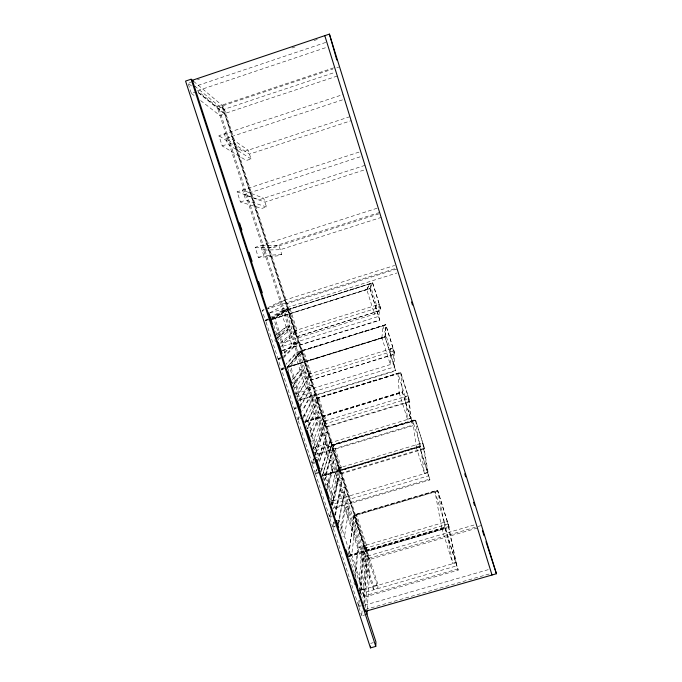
<?xml version="1.0" encoding="UTF-8"?>
<svg xmlns="http://www.w3.org/2000/svg" width="682" height="682" viewBox="0 0 682 682"><rect width="100%" height="100%" fill="white"/><g stroke="black" fill="none" stroke-linecap="round" stroke-linejoin="round"><path stroke-width="0.51" stroke-dasharray="3.41 2.56" d="M333.626 67.859L217.123 106.716L373.344 589.214L377.871 587.901L377.99 584.619L223.543 106.588L193.492 81.235M373.344 589.214L373.506 585.915L218.879 108.148L197.712 90.962M298.801 400.556L395.671 370.855L385.057 337.027L385.756 324.615L296.602 352.185L286.201 363.881M367.283 609.043L370.121 563.937L365.586 565.259L362.995 598.949M365.509 607.415L368.86 558.285L222.647 105.838L332.884 69.027M363.745 604.047L367.325 555.549L362.781 556.87M366.072 614.542L361.699 615.795L362.261 608.421M359.891 590.135L362.995 589.239L366.464 545.344L356.643 514.927L351.75 554.637M365.595 551.789L354.052 514.867L437.605 490.188L449.165 527.391L365.595 551.789L353.941 515.728L437.759 490.972L449.165 527.391M363.796 545.847L364.64 548.464L360.838 593.519L359.857 590.518L455.951 562.761L447.315 521.406L363.796 545.847L359.738 591.337M360.241 605.053L358.485 605.565L358.928 600.595M359.235 600.262L358.689 606.562L361.315 605.804M359.968 591.874L362.995 557.245L367.53 555.924L364.009 605.377L489.164 569.393M381.92 337.829L382.96 325.732L390.283 349.099L390.317 364.555L381.877 337.684M359.082 581.217L362.295 546.606L357.666 547.953L354.717 575.335M355.527 576.128L358.51 547.706L345.459 507.408L340.991 533.46M348.741 554.355L354.052 514.867M348.783 554.5L354.094 514.987L437.639 490.307M282.536 350.548L379.806 320.267L369.934 288.392L271.768 319.244L287.685 309.551L372.662 282.808L381.195 310.361L296.124 336.908L287.352 309.756L372.704 282.936L369.9 288.699L271.368 319.662M340.608 530.605L344.615 507.655L349.252 506.283L344.512 536.384L342.782 536.896M338.425 524.816L345.356 487.579L340.787 488.943L335.339 515.669M338.374 523.179L345.186 486.795L340.625 488.15M377.666 313.174L379.337 304.317L294.309 330.898L279.714 343.66L377.683 313.098M337.096 525.515L332.688 526.819L333.728 521.73M334.913 515.831L342.552 478.636L337.982 480L332.407 504.936M334.734 514.893L342.321 478.193L337.752 479.557L332.006 505.064M340.463 474.041L331.461 444.979L415.5 419.601L424.571 448.867L340.463 474.041L331.273 445.619L415.585 420.163L424.571 448.867M330.949 501.151L334.069 500.221L341.315 467.468L333.992 444.792L324.027 479.702M330.779 512.208L329.619 517.399L332.262 516.615M331.878 504.501L339.517 470.733L338.656 468.065L422.721 442.865L427.691 472.669L330.881 501.441L331.878 504.501L428.663 475.763L423.565 445.559L339.517 470.733M331.205 515.942L329.44 516.462L330.625 511.185M330.881 501.441L338.656 468.065M376.532 305.246L374.469 314.095L366.72 289.407L369.815 283.806L376.532 305.246L379.32 304.377M327.573 489.719L332.961 468.832L330.258 460.495L324.666 480.426M327.172 488.005L332.117 469.088L336.772 467.69L330.548 493.427L328.809 493.947M325.672 474.399L334.035 444.92M419.456 446.301L322.552 475.337L331.503 445.099L415.543 419.728M331.461 444.979L322.254 476.045L419.524 446.906L429.882 479.932L332.876 508.695M320.864 472.268L330.386 441.28L325.808 442.669L319.014 463.325M320.566 471.748L330.233 440.521L325.655 441.91L318.826 462.532M329.44 516.462L315.553 473.862L317.019 469.395M319.679 472.012L315.255 473.342L316.55 469.412M317.462 462.208L327.573 432.286L322.987 433.675L315.289 455.056M317.292 461.305L327.326 431.8L322.739 433.198L315.263 453.837M305.007 421.408L402.346 391.749L412.789 425.048L412.874 425.721L315.442 455.099L315.715 454.331L311.913 442.644M325.382 427.401L316.337 398.194L400.701 372.355L409.822 401.766L325.382 427.401L316.098 398.689L400.743 372.764L409.822 401.766M315.255 473.342L312.143 463.811L313.891 458.952M314.632 462.106L311.981 462.908L313.515 458.654M316.678 446.719L326.235 420.76L318.835 397.853L308.145 420.453L316.678 446.719L313.55 447.665L323.566 421.416L407.964 395.748L410.7 418.509L313.464 447.895L314.214 450.222M324.444 424.11L314.47 450.998L411.689 421.647L408.816 398.467L324.444 424.11L323.566 421.416M311.154 437.102L317.633 421.51L314.905 413.087L307.752 428.867M310.634 436.403L316.78 421.766L321.452 420.342L313.396 440.683L311.657 441.203M310.344 431.28L318.733 411.919L314.052 413.343L306.823 429.149M308.196 420.598L318.869 397.981M372.662 282.808L369.857 288.554L379.806 320.267M307.343 428.586L305.05 421.553L316.337 398.194M303.26 418.168L315.272 394.511L310.668 395.927L302.748 410.752M303.413 416.676L315.127 393.778L310.523 395.193L302.578 409.984M299.296 417.231L297.923 419.797L299.705 419.251M299.1 416.455L297.608 419.225L302.058 417.87M366.763 289.552L369.857 283.934M299.807 407.947L312.433 385.458L307.829 386.873L299.279 401.408M300.097 406.284L312.177 384.938L307.565 386.353L299.338 400.24M296.065 406.856L294.462 409.575L296.244 409.038M283.831 367.513L281.675 369.959L294.309 408.714L295.732 406.31M310.148 380.283L394.921 354.171L385.739 324.871L300.771 351.273L310.148 380.283L394.904 353.822L385.756 324.615M296.858 396.856L309.219 377.01L393.923 350.889L394.511 366.873L296.858 396.856L295.835 393.719L308.332 374.282L393.054 348.144L393.514 363.702M290.498 366.149L303.516 350.42L310.992 373.565L299.091 392.585L290.455 366.004M292.339 387.802L302.143 373.693L300.762 369.439L292.697 380.479M293.132 385.603L301.291 373.958L305.979 372.508L296.048 387.308L294.3 387.853M292.39 379.917L299.91 369.704L304.607 368.254L294.505 382.559L292.757 383.096M287.028 368.297L301.359 351.46L296.738 352.892L286.645 364.324M288.657 371.144L287.301 366.976L301.214 350.753M280.404 357.325L278.162 359.585L281.342 369.337L282.732 367.777M283.524 357.914L298.503 342.355L293.882 343.788L283.405 354.316M283.38 357.087L298.23 341.793L293.61 343.234L283.166 353.634M266.048 322.04L278.017 358.749L279.509 357.266M296.124 336.908L381.229 310.157M280.617 346.942L295.195 333.651L380.206 307.096L378.672 316.38L281.632 346.627M274.982 318.392L290.097 308.886L296.96 330.122L282.877 342.671L274.94 318.247M276.56 338.809L287.881 329.67L286.909 326.661L275.477 335.476M277.242 337.803L287.028 329.943L291.734 328.468L280.055 338.119L278.307 338.664M276.994 333.882L286.048 326.934L290.762 325.459L278.964 334.76L277.207 335.305M271.82 319.389L287.727 309.679M271.104 319.355L287.719 309.27L283.081 310.736L271.675 317.514M271.649 318.144L287.591 308.588L282.962 310.046L271.53 316.755M268.214 319.568L265.724 321.043L270.208 319.636M264.062 309.577L262.161 310.515L265.375 320.37L268.017 318.826M269.867 312.782L286.108 303.916L396.864 269.006M284.88 300.097L267.514 308.835L395.586 268.461M267.864 307.693L280.217 301.572L394.656 265.46M192.58 81.542L188.01 83.076L192.051 86.367M197.456 79.828L199.468 79.146M291.964 47.987L294.982 46.973M314.087 40.536L318.11 39.181M325.774 42.412L195.12 86.367L223.304 109.606L335.015 72.343M197.644 90.68L326.235 47.484M188.317 84.022L191.386 93.425L195.947 91.891M336.84 67.706L338.792 67.049M218.879 108.148L223.543 106.588M337.266 76.034L224.591 113.579L197.456 91.686M251.044 158.94L227.677 144.115L224.352 133.868L248.222 150.185L251.044 158.94L246.347 160.483L222.204 145.922L218.879 135.684L343.037 94.525M342.483 99.87L225.844 138.48L249.493 154.123L351.111 120.688M222.204 145.922L227.677 144.115M349.875 116.699L243.525 151.728L218.879 135.684M266.492 206.927L245.844 200.201L242.562 190.082L263.695 198.257L266.492 206.927L261.82 208.436L240.396 201.974L237.114 191.855L360.718 151.549M360.139 156.826L244.037 194.643L264.957 202.162L366.191 169.315M240.396 201.974L245.844 200.201M364.964 165.359L259.024 199.775L237.114 191.855M281.785 254.429L263.798 255.631L260.558 245.622L279.023 245.844L281.785 254.429L277.131 255.912L258.376 257.37L255.128 247.37L377.172 208.206M379.601 212.452L262.016 250.132L280.268 249.706L381.11 217.439M378.894 213.85L274.36 247.336L255.128 247.37M258.376 257.37L263.798 255.631M262.161 310.515L263.96 309.952M269.978 312.961L396.975 272.971M287.386 309.884L372.645 283.056M265.375 320.37L269.859 318.963M271.726 318.46L273.491 317.906L285.511 354.896L283.755 355.441M271.325 319.517L369.976 288.546M294.215 330.983L296.96 330.122M281.93 350.471L379.84 319.986M300.813 351.401L385.782 324.999M278.017 358.749L280.703 357.922M278.162 359.585L280.848 358.749M287.335 366.43L289.083 365.884L301.444 403.906L299.696 404.443M287.301 366.976L385.083 336.686L395.671 370.855M385.125 336.831L287.344 367.121L301.103 351.06L385.799 324.743L385.108 337.172L286.96 367.572M286.909 367.428L385.057 337.027M281.342 369.337L285.809 367.948M281.675 369.959L283.456 369.405M308.255 374.409L310.992 373.565M390.283 349.099L393.062 348.246M295.835 393.719L393.514 363.574M395.645 370.386L298.136 400.291L292.254 382.201M316.38 398.322L400.743 372.483M316.141 398.817L400.777 372.892M294.309 408.714L296.977 407.896M303.234 415.312L304.982 414.784L318.733 457.085L316.124 457.869M305.05 421.553L402.397 391.894M304.692 422.056L402.397 392.295L412.874 425.721M304.735 422.201L402.44 392.44L400.701 372.355M323.507 421.587L326.235 420.76M410.683 418.313L407.495 419.277L405.219 396.736L407.981 395.892M325.595 426.821L409.754 401.263M331.316 445.738L415.619 420.291M315.715 454.331L412.789 425.048M312.143 463.811L314.803 463.01M329.415 460.742L334.069 459.344L327.522 484.135L325.791 484.655M320.489 468.355L322.219 467.835L335.817 509.642L334.086 510.162M315.553 473.862L319.977 472.532M338.604 468.287L341.315 467.468M427.648 472.413L424.477 473.351L420.001 443.88L422.755 443.053M322.296 476.189L419.566 447.051L415.5 419.601M340.616 473.308L424.46 448.21M322.552 475.337L419.413 446.164L429.737 479.071L333.089 507.732L329.798 497.613M353.975 515.848L437.793 491.091M337.539 520.775L339.269 520.272L364.256 597.117M334.726 526.768L332.969 527.28L334.086 521.798L335.067 524.825M363.77 546.137L366.464 545.344M455.874 562.403L452.729 563.315L444.638 522.48L447.375 521.679M364.64 548.464L448.151 524.057L456.897 565.796L361.861 593.229M348.596 555.404L444.852 527.28L457.92 568.933L458.168 570.126L361.895 597.875M349.414 555.31L444.903 527.425M365.671 550.817L448.969 526.487M348.442 556.538L445.056 528.32L458.168 570.126M348.485 556.683L445.107 528.465L437.605 490.188M367.607 556.043L475.26 524.654M368.86 558.285L476.002 527.067M477.963 526.495L480.784 525.677M477.409 528.013L368.766 559.658L221.872 105.181L377.871 587.901M373.506 585.915L377.99 584.619M457.92 568.933L361.997 596.588L359.064 587.577M365.364 609.538L490.477 573.622M370.693 643.382L373.31 642.64M191.386 93.425L195.589 96.682M200.636 100.586L219.988 115.556L224.685 113.988L197.686 92.241M325.629 474.263L334.069 500.221M351.699 554.492L362.995 589.239M273.78 325.408L279.057 341.639M323.2 477.323L326.831 488.5M349.61 558.507L356.038 578.276M314.462 452.106L315.442 455.099M274.795 339.764L275.434 341.733M353.924 582.709L354.572 584.696M298.247 420.803L311.981 462.908M333.293 528.286L358.485 605.565M295.093 411.51L297.292 418.262M329.926 518.337L332.688 526.819M358.988 607.483L361.699 615.795M287.685 309.551L296.431 336.618M301.06 350.932L310.412 379.848M294.309 330.898L295.195 333.651M308.332 374.282L309.219 377.01M405.219 396.736L397.973 373.608L399.209 392.866M420.001 443.88L412.823 420.999L416.284 447.256M444.638 522.48L435.014 491.782L441.748 528.345M399.158 392.721L407.495 419.277M416.242 447.111L424.477 473.351M441.706 528.2L452.729 563.315M372.602 282.928L381.195 310.361M429.737 479.071L429.882 479.932M285.886 310.387L281.172 311.87L291.887 344.947L296.593 343.481L285.886 310.387M299.773 353.319L295.076 354.776L306.107 388.817L310.796 387.376L299.773 353.319M313.942 397.129L309.261 398.561L321.546 436.48L326.218 435.065L313.942 397.129M329.338 444.707L324.675 446.113L336.831 483.64L341.477 482.251L329.338 444.707M344.572 491.799L339.917 493.18L362.304 562.258L366.925 560.911L344.572 491.799"/><path stroke-width="1.02" d="M193.492 81.235L191.113 79.223L185.564 81.09L370.471 647.9L375.773 646.4L375.935 641.89L365.723 610.518M370.471 647.9L370.556 646.093M366.95 614.286L367.146 611.14M329.415 34.1L192.367 80.28L365.237 611.396L496.436 573.741L329.415 34.1L336.806 60.059M482.421 530.681L484.049 535.685M486.002 541.696L496.436 573.741M239.544 222.886L240.533 225.921M240.917 226.961L241.905 229.996M249.101 252.238L252.11 261.377M258.649 281.598L262.323 292.748M268.861 312.97L272.527 324.12M278.409 342.321L282.084 353.464M287.966 371.681L291.632 382.815M297.514 401.033L301.18 412.167M307.07 430.385L310.728 441.51M316.618 459.736L319.619 468.841M326.175 489.088L329.133 498.201M336.379 520.468L338.69 527.553M345.936 549.82L348.238 556.904M355.484 579.171L357.794 586.264M191.113 79.223L375.773 646.4M411.519 301.956L412.465 305.007M464.732 473.811L465.678 476.863M473.547 502.284L474.493 505.336M324.794 35.66L492.02 575.011"/></g></svg>
